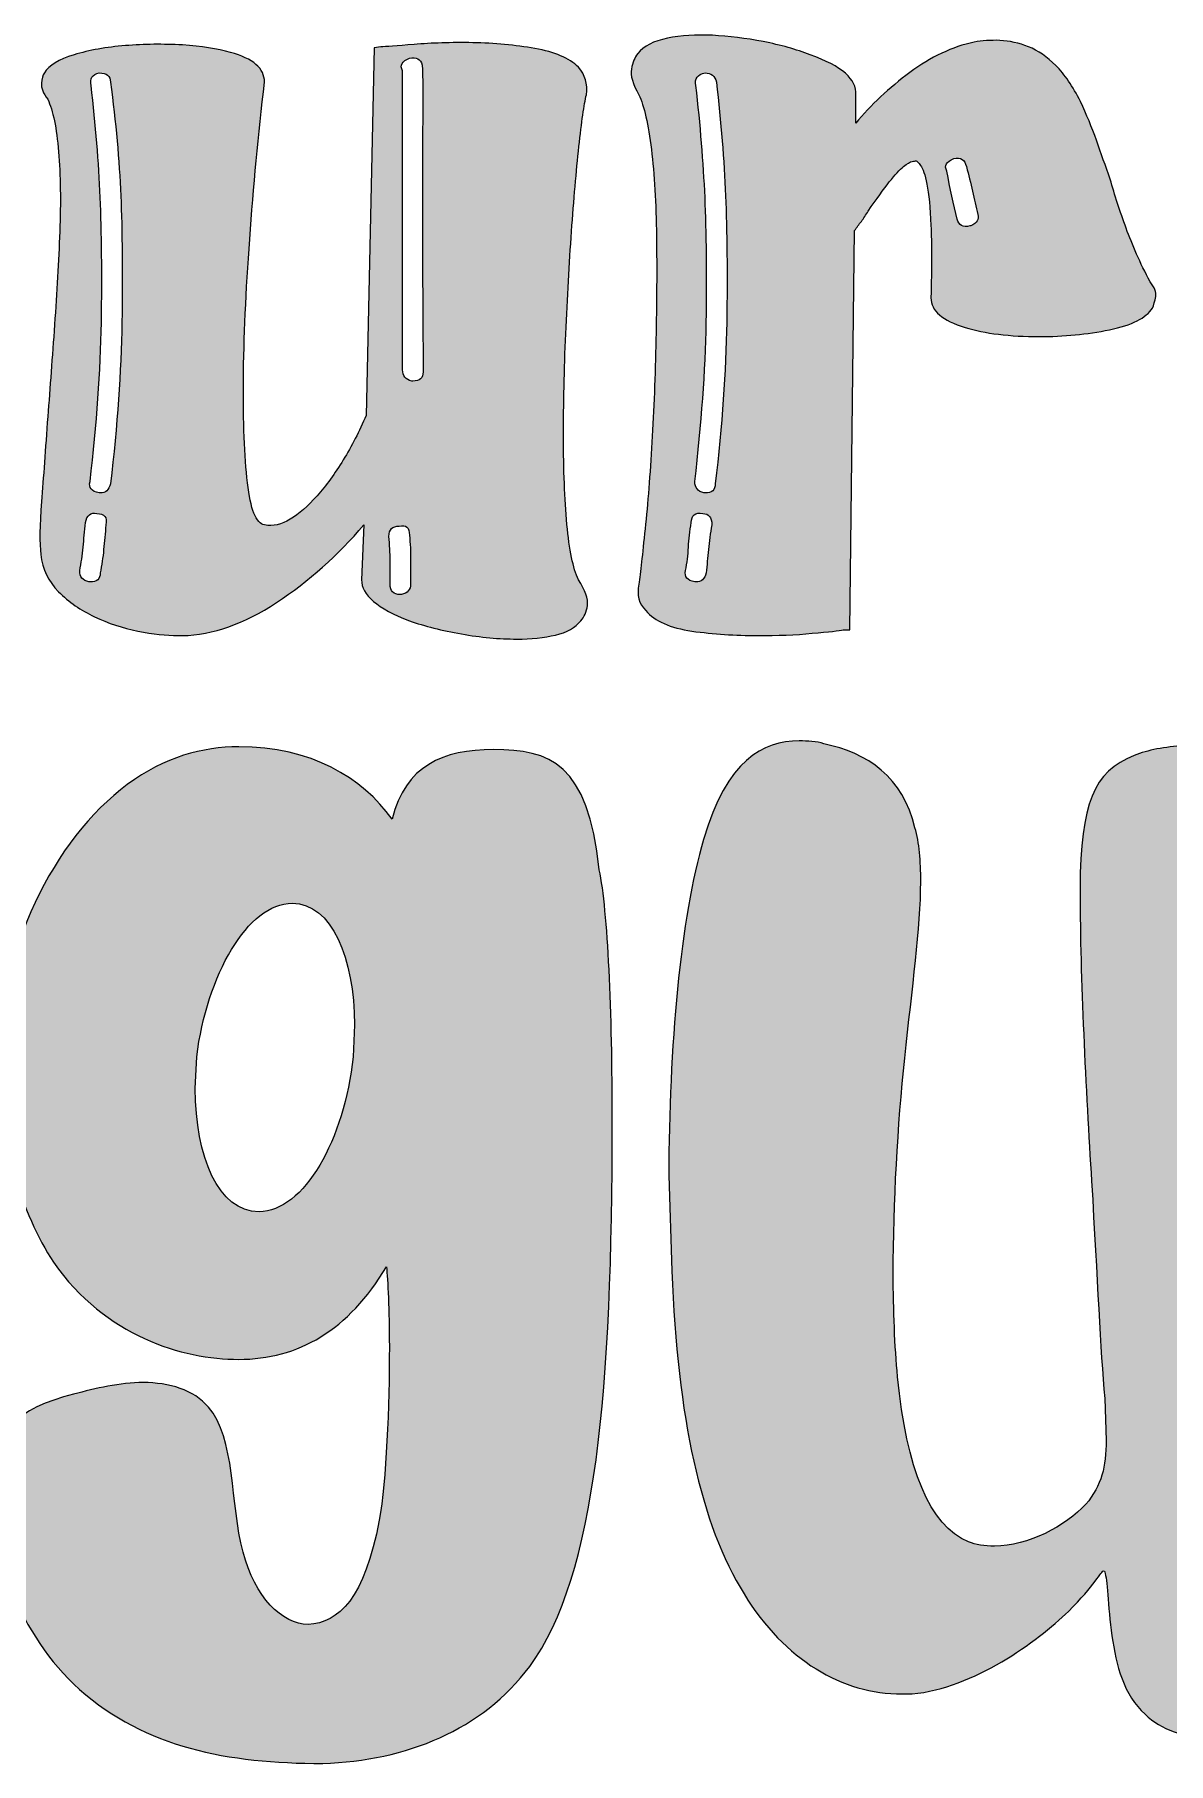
# Model space of a CAD drawing. Header units: inches. Extents: x 38 to 460, y -466 to -34.
# Drawn here: x 251.3 to 375.3, y -466.1 to -276.9 of the extents above; entities that cross this region are included whole.
import ezdxf

# ---------------------------------------------------------------- set-up
doc = ezdxf.new("R2010")
doc.units = ezdxf.units.IN
doc.header["$MEASUREMENT"] = 0
doc.layers.add('Layer 1', color=7, linetype='Continuous')

# ---------------------------------------------------------------- blocks, each defined once
blk = doc.blocks.new('block 9')
at = {"layer": 'Layer 1', "true_color": 0x024d84}
h = blk.add_hatch(color=156, dxfattribs=at)
h.dxf.hatch_style = 2
edge = h.paths.add_edge_path()
edge.add_spline(control_points=[(256.17, -457.97), (249.51, -451.95), (246.34, -442.6), (246.34, -436.42), (246.5, -429.61), (249.35, -427.23), (255.53, -425.65), (257.91, -425.01), (260.6, -424.38), (263.14, -424.38), (265.99, -424.38), (268.68, -425.17), (270.27, -427.07), (273.28, -430.4), (272.65, -437.69), (274.07, -442.92), (275.34, -447.83), (278.35, -450.84), (281.2, -450.84), (284.53, -450.68), (287.38, -447.99), (288.97, -439.43), (289.76, -435.15), (290.08, -426.91), (290.08, -420.42), (290.08, -416.45), (289.92, -413.13), (289.76, -411.7), (285.64, -418.67), (280.09, -421.84), (273.6, -421.84), (267.42, -421.84), (259.02, -419.31), (253.31, -411.22), (249.83, -405.84), (247.29, -397.75), (247.29, -389.67), (247.29, -377.15), (253.31, -364.95), (261.4, -358.93), (265.51, -355.92), (269.64, -354.81), (273.6, -354.81), (281.52, -354.81), (287.07, -358.14), (290.4, -362.73), (291.82, -356.87), (295.94, -355.12), (301.49, -355.12), (307.67, -355.12), (311.79, -356.55), (313.06, -368.28), (314.01, -372.71), (314.48, -383.81), (314.48, -395.85), (314.48, -425.01), (312.74, -445.45), (305.45, -455.44), (300.22, -462.41), (291.98, -465.74), (282.79, -466.06), (272.33, -466.06), (263.45, -464.31), (256.17, -457.97)], knot_values=[0, 0, 0, 0, 1, 1, 1, 2, 2, 2, 3, 3, 3, 4, 4, 4, 5, 5, 5, 6, 6, 6, 7, 7, 7, 8, 8, 8, 9, 9, 9, 10, 10, 10, 11, 11, 11, 12, 12, 12, 13, 13, 13, 14, 14, 14, 15, 15, 15, 16, 16, 16, 17, 17, 17, 18, 18, 18, 19, 19, 19, 20, 20, 20, 21, 21, 21, 21], degree=3, periodic=1)
edge = h.paths.add_edge_path()
edge.add_spline(control_points=[(286.12, -388.72), (286.12, -388.72), (286.27, -385.23), (286.27, -385.23), (286.27, -377.94), (283.74, -371.92), (279.46, -371.92), (274.55, -371.92), (270.11, -379.85), (269, -388.72), (269, -388.72), (268.84, -392.21), (268.84, -392.21), (268.84, -399.66), (271.38, -405.68), (275.82, -405.68), (280.73, -405.68), (285.17, -397.75), (286.12, -388.72)], knot_values=[0, 0, 0, 0, 1, 1, 1, 2, 2, 2, 3, 3, 3, 4, 4, 4, 5, 5, 5, 6, 6, 6, 6], degree=3, periodic=1)
h = blk.add_hatch(color=156, dxfattribs=at)
h.dxf.hatch_style = 2
edge = h.paths.add_edge_path()
edge.add_spline(control_points=[(372.81, -460.67), (370.43, -458.61), (369.64, -455.28), (369.16, -452.11), (368.69, -448.78), (368.69, -445.77), (368.37, -445.14), (368.37, -444.98), (368.37, -444.98), (368.21, -444.98), (368.05, -444.98), (367.26, -446.56), (364.41, -449.42), (360.92, -452.74), (354.11, -457.81), (347.29, -458.45), (347.29, -458.45), (346.18, -458.45), (346.18, -458.45), (339.69, -458.45), (333.35, -454.8), (328.91, -447.51), (324.16, -439.91), (321.62, -428.18), (320.99, -412.17), (320.99, -412.17), (320.67, -401.72), (320.67, -401.72), (320.67, -387.93), (321.94, -373.35), (324.47, -364.95), (327.01, -356.23), (330.97, -354.17), (334.93, -354.17), (335.88, -354.17), (336.83, -354.17), (337.63, -354.49), (342.38, -355.44), (346.34, -358.14), (347.61, -363.68), (348.09, -365.27), (348.24, -367.33), (348.24, -369.55), (348.24, -374.62), (347.29, -381.11), (346.5, -388.88), (345.71, -396.17), (345.23, -404.73), (345.23, -412.49), (345.23, -416.45), (345.39, -420.42), (345.71, -423.74), (346.66, -433.73), (349.19, -440.07), (353.47, -441.81), (354.27, -442.13), (355.22, -442.28), (356.32, -442.28), (359.97, -442.28), (364.09, -440.07), (366.31, -437.69), (368.05, -435.63), (368.53, -433.57), (368.53, -430.72), (368.53, -430.72), (368.37, -426.12), (368.37, -426.12), (367.89, -420.73), (367.58, -413.28), (366.94, -402.35), (366.31, -392.52), (365.68, -379.69), (365.68, -370.97), (365.68, -370.97), (365.68, -368.6), (365.68, -368.6), (365.99, -360.04), (367.58, -357.03), (372.49, -355.44), (374.07, -354.97), (376.13, -354.65), (378.19, -354.65), (382.32, -354.65), (386.91, -356.08), (389.45, -360.35), (392.93, -365.74), (393.09, -376.2), (393.09, -390.15), (393.09, -390.15), (393.09, -411.7), (393.09, -411.7), (393.09, -425.65), (392.93, -439.75), (391.66, -448.62), (389.92, -460.67), (386.12, -462.57), (382.47, -463.04), (381.68, -463.2), (380.73, -463.2), (379.94, -463.2), (377.09, -463.2), (374.55, -462.41), (372.81, -460.67)], knot_values=[0, 0, 0, 0, 1, 1, 1, 2, 2, 2, 3, 3, 3, 4, 4, 4, 5, 5, 5, 6, 6, 6, 7, 7, 7, 8, 8, 8, 9, 9, 9, 10, 10, 10, 11, 11, 11, 12, 12, 12, 13, 13, 13, 14, 14, 14, 15, 15, 15, 16, 16, 16, 17, 17, 17, 18, 18, 18, 19, 19, 19, 20, 20, 20, 21, 21, 21, 22, 22, 22, 23, 23, 23, 24, 24, 24, 25, 25, 25, 26, 26, 26, 27, 27, 27, 28, 28, 28, 29, 29, 29, 30, 30, 30, 31, 31, 31, 32, 32, 32, 33, 33, 33, 34, 34, 34, 34], degree=3, periodic=1)
at = {"layer": 'Layer 1', "lineweight": 0}
for points, knots in [([(256.17, -457.97), (249.51, -451.95), (246.34, -442.6), (246.34, -436.42), (246.5, -429.61), (249.35, -427.23), (255.53, -425.65), (257.91, -425.01), (260.6, -424.38), (263.14, -424.38), (265.99, -424.38), (268.68, -425.17), (270.27, -427.07), (273.28, -430.4), (272.65, -437.69), (274.07, -442.92), (275.34, -447.83), (278.35, -450.84), (281.2, -450.84), (284.53, -450.68), (287.38, -447.99), (288.97, -439.43), (289.76, -435.15), (290.08, -426.91), (290.08, -420.42), (290.08, -416.45), (289.92, -413.13), (289.76, -411.7), (285.64, -418.67), (280.09, -421.84), (273.6, -421.84), (267.42, -421.84), (259.02, -419.31), (253.31, -411.22), (249.83, -405.84), (247.29, -397.75), (247.29, -389.67), (247.29, -377.15), (253.31, -364.95), (261.4, -358.93), (265.51, -355.92), (269.64, -354.81), (273.6, -354.81), (281.52, -354.81), (287.07, -358.14), (290.4, -362.73), (291.82, -356.87), (295.94, -355.12), (301.49, -355.12), (307.67, -355.12), (311.79, -356.55), (313.06, -368.28), (314.01, -372.71), (314.48, -383.81), (314.48, -395.85), (314.48, -425.01), (312.74, -445.45), (305.45, -455.44), (300.22, -462.41), (291.98, -465.74), (282.79, -466.06), (272.33, -466.06), (263.45, -464.31), (256.17, -457.97)], [0, 0, 0, 0, 1, 1, 1, 2, 2, 2, 3, 3, 3, 4, 4, 4, 5, 5, 5, 6, 6, 6, 7, 7, 7, 8, 8, 8, 9, 9, 9, 10, 10, 10, 11, 11, 11, 12, 12, 12, 13, 13, 13, 14, 14, 14, 15, 15, 15, 16, 16, 16, 17, 17, 17, 18, 18, 18, 19, 19, 19, 20, 20, 20, 21, 21, 21, 21]), ([(372.81, -460.67), (370.43, -458.61), (369.64, -455.28), (369.16, -452.11), (368.69, -448.78), (368.69, -445.77), (368.37, -445.14), (368.37, -444.98), (368.37, -444.98), (368.21, -444.98), (368.05, -444.98), (367.26, -446.56), (364.41, -449.42), (360.92, -452.74), (354.11, -457.81), (347.29, -458.45), (347.29, -458.45), (346.18, -458.45), (346.18, -458.45), (339.69, -458.45), (333.35, -454.8), (328.91, -447.51), (324.16, -439.91), (321.62, -428.18), (320.99, -412.17), (320.99, -412.17), (320.67, -401.72), (320.67, -401.72), (320.67, -387.93), (321.94, -373.35), (324.47, -364.95), (327.01, -356.23), (330.97, -354.17), (334.93, -354.17), (335.88, -354.17), (336.83, -354.17), (337.63, -354.49), (342.38, -355.44), (346.34, -358.14), (347.61, -363.68), (348.09, -365.27), (348.24, -367.33), (348.24, -369.55), (348.24, -374.62), (347.29, -381.11), (346.5, -388.88), (345.71, -396.17), (345.23, -404.73), (345.23, -412.49), (345.23, -416.45), (345.39, -420.42), (345.71, -423.74), (346.66, -433.73), (349.19, -440.07), (353.47, -441.81), (354.27, -442.13), (355.22, -442.28), (356.32, -442.28), (359.97, -442.28), (364.09, -440.07), (366.31, -437.69), (368.05, -435.63), (368.53, -433.57), (368.53, -430.72), (368.53, -430.72), (368.37, -426.12), (368.37, -426.12), (367.89, -420.73), (367.58, -413.28), (366.94, -402.35), (366.31, -392.52), (365.68, -379.69), (365.68, -370.97), (365.68, -370.97), (365.68, -368.6), (365.68, -368.6), (365.99, -360.04), (367.58, -357.03), (372.49, -355.44), (374.07, -354.97), (376.13, -354.65), (378.19, -354.65), (382.32, -354.65), (386.91, -356.08), (389.45, -360.35), (392.93, -365.74), (393.09, -376.2), (393.09, -390.15), (393.09, -390.15), (393.09, -411.7), (393.09, -411.7), (393.09, -425.65), (392.93, -439.75), (391.66, -448.62), (389.92, -460.67), (386.12, -462.57), (382.47, -463.04), (381.68, -463.2), (380.73, -463.2), (379.94, -463.2), (377.09, -463.2), (374.55, -462.41), (372.81, -460.67)], [0, 0, 0, 0, 1, 1, 1, 2, 2, 2, 3, 3, 3, 4, 4, 4, 5, 5, 5, 6, 6, 6, 7, 7, 7, 8, 8, 8, 9, 9, 9, 10, 10, 10, 11, 11, 11, 12, 12, 12, 13, 13, 13, 14, 14, 14, 15, 15, 15, 16, 16, 16, 17, 17, 17, 18, 18, 18, 19, 19, 19, 20, 20, 20, 21, 21, 21, 22, 22, 22, 23, 23, 23, 24, 24, 24, 25, 25, 25, 26, 26, 26, 27, 27, 27, 28, 28, 28, 29, 29, 29, 30, 30, 30, 31, 31, 31, 32, 32, 32, 33, 33, 33, 34, 34, 34, 34]), ([(286.12, -388.72), (286.12, -388.72), (286.27, -385.23), (286.27, -385.23), (286.27, -377.94), (283.74, -371.92), (279.46, -371.92), (274.55, -371.92), (270.11, -379.85), (269, -388.72), (269, -388.72), (268.84, -392.21), (268.84, -392.21), (268.84, -399.66), (271.38, -405.68), (275.82, -405.68), (280.73, -405.68), (285.17, -397.75), (286.12, -388.72)], [0, 0, 0, 0, 1, 1, 1, 2, 2, 2, 3, 3, 3, 4, 4, 4, 5, 5, 5, 6, 6, 6, 6])]:
    blk.add_open_spline(points, degree=3, knots=knots, dxfattribs=at)
blk = doc.blocks.new('block 11')
at = {"layer": 'Layer 1', "true_color": 0xca0c32}
h = blk.add_hatch(color=242, dxfattribs=at)
h.dxf.hatch_style = 2
edge = h.paths.add_edge_path()
edge.add_spline(control_points=[(292.28, -341.02), (288.79, -339.69), (287.04, -338.19), (287.04, -336.53), (287.04, -336.53), (287.29, -330.53), (287.29, -330.53), (284.46, -333.86), (281.27, -336.69), (277.73, -339.02), (274.19, -341.35), (270.76, -342.56), (267.43, -342.64), (267.43, -342.64), (266.93, -342.64), (266.93, -342.64), (265.68, -342.64), (264.22, -342.48), (262.56, -342.15), (260.89, -341.81), (259.31, -341.29), (257.81, -340.58), (256.32, -339.88), (255, -338.96), (253.88, -337.84), (252.76, -336.71), (252.11, -335.36), (251.94, -333.78), (251.78, -332.53), (251.8, -330.59), (252.01, -327.97), (252.21, -325.35), (252.44, -322.25), (252.69, -318.67), (252.94, -315.5), (253.19, -312.15), (253.44, -308.61), (253.69, -305.07), (253.88, -301.68), (254, -298.43), (254.13, -295.19), (254.09, -292.27), (253.88, -289.69), (253.67, -287.11), (253.27, -285.19), (252.69, -283.95), (252.19, -283.28), (251.96, -282.7), (252.01, -282.2), (252.05, -281.7), (252.15, -281.32), (252.32, -281.07), (252.82, -280.24), (253.9, -279.57), (255.57, -279.08), (257.23, -278.58), (259.1, -278.24), (261.19, -278.08), (263.26, -277.91), (265.35, -277.89), (267.43, -278.01), (269.51, -278.14), (271.26, -278.41), (272.68, -278.83), (275.17, -279.49), (276.42, -280.57), (276.42, -282.07), (275.75, -287.82), (275.21, -293.54), (274.8, -299.25), (274.38, -304.95), (274.15, -310.09), (274.11, -314.67), (274.07, -319.25), (274.21, -323), (274.55, -325.91), (274.88, -328.82), (275.5, -330.36), (276.42, -330.53), (277.34, -330.7), (278.27, -330.49), (279.23, -329.91), (280.19, -329.32), (281.17, -328.47), (282.17, -327.35), (283.17, -326.22), (284.12, -324.91), (285.04, -323.41), (285.96, -321.91), (286.79, -320.29), (287.54, -318.54), (287.54, -318.54), (288.41, -278.33), (288.41, -278.33), (288.41, -278.33), (289.16, -278.2), (289.16, -278.2), (289.66, -278.2), (290.87, -278.12), (292.78, -277.95), (294.7, -277.79), (296.84, -277.72), (299.21, -277.76), (301.59, -277.81), (303.86, -278.01), (306.02, -278.39), (308.18, -278.76), (309.77, -279.45), (310.77, -280.45), (311.52, -281.28), (311.81, -282.28), (311.64, -283.45), (311.39, -284.53), (311.12, -286.42), (310.83, -289.13), (310.54, -291.84), (310.27, -294.94), (310.02, -298.43), (309.77, -301.93), (309.56, -305.66), (309.39, -309.61), (309.22, -313.57), (309.14, -317.34), (309.14, -320.91), (309.14, -324.49), (309.27, -327.68), (309.52, -330.47), (309.77, -333.26), (310.18, -335.28), (310.77, -336.53), (311.52, -337.69), (311.85, -338.63), (311.77, -339.33), (311.68, -340.04), (311.43, -340.6), (311.02, -341.02), (310.43, -341.77), (309.52, -342.29), (308.27, -342.58), (307.02, -342.87), (305.6, -343.02), (304.02, -343.02), (302.11, -343.02), (300.09, -342.83), (297.97, -342.46), (295.84, -342.08), (293.95, -341.6), (292.28, -341.02)], knot_values=[0, 0, 0, 0, 1, 1, 1, 2, 2, 2, 3, 3, 3, 4, 4, 4, 5, 5, 5, 6, 6, 6, 7, 7, 7, 8, 8, 8, 9, 9, 9, 10, 10, 10, 11, 11, 11, 12, 12, 12, 13, 13, 13, 14, 14, 14, 15, 15, 15, 16, 16, 16, 17, 17, 17, 18, 18, 18, 19, 19, 19, 20, 20, 20, 21, 21, 21, 22, 22, 22, 23, 23, 23, 24, 24, 24, 25, 25, 25, 26, 26, 26, 27, 27, 27, 28, 28, 28, 29, 29, 29, 30, 30, 30, 31, 31, 31, 32, 32, 32, 33, 33, 33, 34, 34, 34, 35, 35, 35, 36, 36, 36, 37, 37, 37, 38, 38, 38, 39, 39, 39, 40, 40, 40, 41, 41, 41, 42, 42, 42, 43, 43, 43, 44, 44, 44, 45, 45, 45, 46, 46, 46, 47, 47, 47, 48, 48, 48, 49, 49, 49, 49], degree=3, periodic=1)
edge = h.paths.add_edge_path()
edge.add_spline(control_points=[(257.32, -336.77), (258.06, -336.77), (258.44, -336.44), (258.44, -335.78), (258.6, -334.94), (258.73, -334.09), (258.81, -333.21), (258.89, -332.34), (258.98, -331.45), (259.06, -330.53), (259.23, -329.7), (258.89, -329.28), (258.06, -329.28), (257.4, -329.12), (256.98, -329.45), (256.81, -330.28), (256.73, -331.2), (256.65, -332.09), (256.56, -332.97), (256.48, -333.84), (256.36, -334.69), (256.19, -335.53), (256.19, -336.19), (256.52, -336.61), (257.19, -336.77), (257.19, -336.77), (257.32, -336.77), (257.32, -336.77)], knot_values=[0, 0, 0, 0, 1, 1, 1, 2, 2, 2, 3, 3, 3, 4, 4, 4, 5, 5, 5, 6, 6, 6, 7, 7, 7, 8, 8, 8, 9, 9, 9, 9], degree=3, periodic=1)
edge = h.paths.add_edge_path()
edge.add_spline(control_points=[(258.44, -327.03), (259.02, -327.03), (259.39, -326.7), (259.56, -326.03), (260.31, -319.62), (260.73, -313.73), (260.81, -308.36), (260.89, -302.99), (260.85, -298.37), (260.69, -294.5), (260.52, -290.63), (260.14, -286.49), (259.56, -282.07), (259.56, -281.41), (259.14, -281.07), (258.31, -281.07), (257.56, -281.24), (257.27, -281.7), (257.44, -282.45), (257.94, -286.78), (258.27, -290.86), (258.44, -294.69), (258.6, -298.52), (258.65, -303.08), (258.56, -308.36), (258.48, -313.65), (258.06, -319.46), (257.32, -325.78), (257.15, -326.45), (257.48, -326.87), (258.31, -327.03), (258.31, -327.03), (258.44, -327.03), (258.44, -327.03)], knot_values=[0, 0, 0, 0, 1, 1, 1, 2, 2, 2, 3, 3, 3, 4, 4, 4, 5, 5, 5, 6, 6, 6, 7, 7, 7, 8, 8, 8, 9, 9, 9, 10, 10, 10, 11, 11, 11, 11], degree=3, periodic=1)
edge = h.paths.add_edge_path()
edge.add_spline(control_points=[(291.41, -338.15), (292.07, -337.98), (292.41, -337.61), (292.41, -337.02), (292.41, -336.19), (292.41, -335.32), (292.41, -334.4), (292.41, -333.49), (292.37, -332.57), (292.28, -331.65), (292.28, -330.82), (291.91, -330.49), (291.16, -330.65), (290.41, -330.65), (290.04, -331.03), (290.04, -331.78), (290.12, -332.7), (290.16, -333.59), (290.16, -334.46), (290.16, -335.34), (290.16, -336.19), (290.16, -337.02), (290.16, -337.77), (290.53, -338.15), (291.28, -338.15), (291.28, -338.15), (291.41, -338.15), (291.41, -338.15)], knot_values=[0, 0, 0, 0, 1, 1, 1, 2, 2, 2, 3, 3, 3, 4, 4, 4, 5, 5, 5, 6, 6, 6, 7, 7, 7, 8, 8, 8, 9, 9, 9, 9], degree=3, periodic=1)
edge = h.paths.add_edge_path()
edge.add_spline(control_points=[(292.66, -314.79), (293.41, -314.79), (293.78, -314.46), (293.78, -313.79), (293.7, -301.89), (293.68, -293.36), (293.72, -288.19), (293.76, -283.03), (293.74, -280.37), (293.66, -280.2), (293.49, -279.53), (293.03, -279.28), (292.28, -279.45), (291.45, -279.78), (291.2, -280.24), (291.53, -280.82), (291.53, -283.32), (291.53, -285.88), (291.53, -288.51), (291.53, -291.13), (291.53, -294.5), (291.53, -298.62), (291.53, -302.74), (291.53, -307.72), (291.53, -313.55), (291.53, -314.21), (291.86, -314.63), (292.53, -314.79), (292.53, -314.79), (292.66, -314.79), (292.66, -314.79)], knot_values=[0, 0, 0, 0, 1, 1, 1, 2, 2, 2, 3, 3, 3, 4, 4, 4, 5, 5, 5, 6, 6, 6, 7, 7, 7, 8, 8, 8, 9, 9, 9, 10, 10, 10, 10], degree=3, periodic=1)
h = blk.add_hatch(color=242, dxfattribs=at)
h.dxf.hatch_style = 2
edge = h.paths.add_edge_path()
edge.add_spline(control_points=[(373.59, -306.8), (372.92, -307.88), (371.36, -308.67), (368.9, -309.17), (366.45, -309.67), (363.89, -309.92), (361.22, -309.92), (357.98, -309.92), (355.27, -309.59), (353.1, -308.92), (350.61, -308.17), (349.36, -307.09), (349.36, -305.68), (349.44, -302.35), (349.44, -299.7), (349.36, -297.75), (349.27, -295.79), (349.13, -294.29), (348.92, -293.25), (348.71, -292.21), (348.48, -291.52), (348.23, -291.19), (347.98, -290.86), (347.82, -290.69), (347.73, -290.69), (347.65, -290.69), (347.5, -290.71), (347.3, -290.75), (347.09, -290.8), (346.78, -290.98), (346.36, -291.31), (345.94, -291.65), (345.42, -292.21), (344.8, -293), (344.17, -293.79), (343.41, -294.85), (342.49, -296.19), (342.24, -296.6), (341.99, -296.98), (341.74, -297.31), (341.49, -297.64), (341.24, -297.98), (340.99, -298.31), (340.99, -298.31), (340.49, -342.02), (340.49, -342.02), (340.49, -342.02), (339.74, -342.02), (339.74, -342.02), (339.32, -342.1), (338.2, -342.23), (336.37, -342.39), (334.54, -342.56), (332.54, -342.64), (330.37, -342.64), (327.96, -342.64), (325.57, -342.48), (323.19, -342.15), (320.82, -341.81), (319.13, -341.06), (318.14, -339.9), (317.39, -339.15), (317.14, -338.19), (317.39, -337.02), (317.55, -335.78), (317.78, -333.76), (318.07, -330.97), (318.37, -328.18), (318.61, -325.02), (318.82, -321.48), (319.03, -317.94), (319.18, -314.19), (319.26, -310.24), (319.34, -306.28), (319.36, -302.51), (319.32, -298.93), (319.28, -295.35), (319.09, -292.19), (318.76, -289.44), (318.43, -286.69), (317.97, -284.7), (317.39, -283.45), (316.72, -282.28), (316.45, -281.34), (316.57, -280.64), (316.7, -279.93), (316.93, -279.37), (317.26, -278.95), (317.93, -278.12), (319.01, -277.56), (320.51, -277.27), (322.01, -276.97), (323.65, -276.87), (325.44, -276.95), (327.23, -277.04), (329.08, -277.27), (331, -277.64), (332.91, -278.01), (334.62, -278.49), (336.12, -279.08), (339.62, -280.32), (341.28, -281.78), (341.12, -283.45), (341.12, -283.45), (341.12, -286.57), (341.12, -286.57), (342.78, -284.57), (344.76, -282.72), (347.05, -281.01), (349.34, -279.31), (351.69, -278.2), (354.1, -277.7), (354.94, -277.54), (355.87, -277.47), (356.91, -277.51), (357.95, -277.56), (358.99, -277.79), (360.04, -278.2), (361.08, -278.62), (362.08, -279.31), (363.03, -280.26), (363.99, -281.22), (364.89, -282.53), (365.72, -284.2), (366.38, -285.61), (366.97, -287.03), (367.47, -288.44), (367.97, -289.86), (368.47, -291.27), (368.97, -292.69), (369.47, -294.44), (370.05, -296.23), (370.72, -298.06), (371.38, -299.89), (372.25, -301.85), (373.34, -303.93), (373.84, -304.51), (374.04, -305.05), (373.96, -305.55), (373.88, -306.05), (373.75, -306.47), (373.59, -306.8)], knot_values=[0, 0, 0, 0, 1, 1, 1, 2, 2, 2, 3, 3, 3, 4, 4, 4, 5, 5, 5, 6, 6, 6, 7, 7, 7, 8, 8, 8, 9, 9, 9, 10, 10, 10, 11, 11, 11, 12, 12, 12, 13, 13, 13, 14, 14, 14, 15, 15, 15, 16, 16, 16, 17, 17, 17, 18, 18, 18, 19, 19, 19, 20, 20, 20, 21, 21, 21, 22, 22, 22, 23, 23, 23, 24, 24, 24, 25, 25, 25, 26, 26, 26, 27, 27, 27, 28, 28, 28, 29, 29, 29, 30, 30, 30, 31, 31, 31, 32, 32, 32, 33, 33, 33, 34, 34, 34, 35, 35, 35, 36, 36, 36, 37, 37, 37, 38, 38, 38, 39, 39, 39, 40, 40, 40, 41, 41, 41, 42, 42, 42, 43, 43, 43, 44, 44, 44, 45, 45, 45, 46, 46, 46, 47, 47, 47, 47], degree=3, periodic=1)
edge = h.paths.add_edge_path()
edge.add_spline(control_points=[(323.63, -336.77), (324.21, -336.77), (324.59, -336.44), (324.76, -335.78), (324.84, -334.94), (324.92, -334.09), (325.01, -333.21), (325.09, -332.34), (325.21, -331.45), (325.38, -330.53), (325.38, -329.7), (325.05, -329.28), (324.38, -329.28), (323.55, -329.12), (323.13, -329.45), (323.13, -330.28), (322.96, -331.2), (322.86, -332.09), (322.82, -332.97), (322.78, -333.84), (322.67, -334.69), (322.51, -335.53), (322.34, -336.19), (322.67, -336.61), (323.51, -336.77), (323.51, -336.77), (323.63, -336.77), (323.63, -336.77)], knot_values=[0, 0, 0, 0, 1, 1, 1, 2, 2, 2, 3, 3, 3, 4, 4, 4, 5, 5, 5, 6, 6, 6, 7, 7, 7, 8, 8, 8, 9, 9, 9, 9], degree=3, periodic=1)
edge = h.paths.add_edge_path()
edge.add_spline(control_points=[(324.63, -327.03), (325.38, -327.03), (325.75, -326.7), (325.75, -326.03), (326.5, -319.62), (326.92, -313.73), (327, -308.36), (327.09, -302.99), (327.04, -298.37), (326.88, -294.5), (326.71, -290.63), (326.38, -286.49), (325.88, -282.07), (325.71, -281.41), (325.3, -281.07), (324.63, -281.07), (323.8, -281.24), (323.46, -281.7), (323.63, -282.45), (324.13, -286.78), (324.46, -290.86), (324.63, -294.69), (324.8, -298.52), (324.84, -303.08), (324.76, -308.36), (324.67, -313.65), (324.25, -319.46), (323.51, -325.78), (323.51, -326.45), (323.84, -326.87), (324.5, -327.03), (324.5, -327.03), (324.63, -327.03), (324.63, -327.03)], knot_values=[0, 0, 0, 0, 1, 1, 1, 2, 2, 2, 3, 3, 3, 4, 4, 4, 5, 5, 5, 6, 6, 6, 7, 7, 7, 8, 8, 8, 9, 9, 9, 10, 10, 10, 11, 11, 11, 11], degree=3, periodic=1)
edge = h.paths.add_edge_path()
edge.add_spline(control_points=[(353.73, -297.81), (354.39, -297.48), (354.65, -297.06), (354.48, -296.56), (354.31, -295.73), (354.12, -294.87), (353.92, -294), (353.71, -293.13), (353.48, -292.23), (353.23, -291.31), (353.06, -290.57), (352.61, -290.27), (351.86, -290.44), (351.02, -290.77), (350.77, -291.23), (351.11, -291.81), (351.44, -293.73), (351.81, -295.48), (352.23, -297.06), (352.4, -297.73), (352.85, -297.98), (353.61, -297.81), (353.61, -297.81), (353.73, -297.81), (353.73, -297.81)], knot_values=[0, 0, 0, 0, 1, 1, 1, 2, 2, 2, 3, 3, 3, 4, 4, 4, 5, 5, 5, 6, 6, 6, 7, 7, 7, 8, 8, 8, 8], degree=3, periodic=1)
at = {"layer": 'Layer 1', "lineweight": 0}
for points, knots in [([(292.28, -341.02), (288.79, -339.69), (287.04, -338.19), (287.04, -336.53), (287.04, -336.53), (287.29, -330.53), (287.29, -330.53), (284.46, -333.86), (281.27, -336.69), (277.73, -339.02), (274.19, -341.35), (270.76, -342.56), (267.43, -342.64), (267.43, -342.64), (266.93, -342.64), (266.93, -342.64), (265.68, -342.64), (264.22, -342.48), (262.56, -342.15), (260.89, -341.81), (259.31, -341.29), (257.81, -340.58), (256.32, -339.88), (255, -338.96), (253.88, -337.84), (252.76, -336.71), (252.11, -335.36), (251.94, -333.78), (251.78, -332.53), (251.8, -330.59), (252.01, -327.97), (252.21, -325.35), (252.44, -322.25), (252.69, -318.67), (252.94, -315.5), (253.19, -312.15), (253.44, -308.61), (253.69, -305.07), (253.88, -301.68), (254, -298.43), (254.13, -295.19), (254.09, -292.27), (253.88, -289.69), (253.67, -287.11), (253.27, -285.19), (252.69, -283.95), (252.19, -283.28), (251.96, -282.7), (252.01, -282.2), (252.05, -281.7), (252.15, -281.32), (252.32, -281.07), (252.82, -280.24), (253.9, -279.57), (255.57, -279.08), (257.23, -278.58), (259.1, -278.24), (261.19, -278.08), (263.26, -277.91), (265.35, -277.89), (267.43, -278.01), (269.51, -278.14), (271.26, -278.41), (272.68, -278.83), (275.17, -279.49), (276.42, -280.57), (276.42, -282.07), (275.75, -287.82), (275.21, -293.54), (274.8, -299.25), (274.38, -304.95), (274.15, -310.09), (274.11, -314.67), (274.07, -319.25), (274.21, -323), (274.55, -325.91), (274.88, -328.82), (275.5, -330.36), (276.42, -330.53), (277.34, -330.7), (278.27, -330.49), (279.23, -329.91), (280.19, -329.32), (281.17, -328.47), (282.17, -327.35), (283.17, -326.22), (284.12, -324.91), (285.04, -323.41), (285.96, -321.91), (286.79, -320.29), (287.54, -318.54), (287.54, -318.54), (288.41, -278.33), (288.41, -278.33), (288.41, -278.33), (289.16, -278.2), (289.16, -278.2), (289.66, -278.2), (290.87, -278.12), (292.78, -277.95), (294.7, -277.79), (296.84, -277.72), (299.21, -277.76), (301.59, -277.81), (303.86, -278.01), (306.02, -278.39), (308.18, -278.76), (309.77, -279.45), (310.77, -280.45), (311.52, -281.28), (311.81, -282.28), (311.64, -283.45), (311.39, -284.53), (311.12, -286.42), (310.83, -289.13), (310.54, -291.84), (310.27, -294.94), (310.02, -298.43), (309.77, -301.93), (309.56, -305.66), (309.39, -309.61), (309.22, -313.57), (309.14, -317.34), (309.14, -320.91), (309.14, -324.49), (309.27, -327.68), (309.52, -330.47), (309.77, -333.26), (310.18, -335.28), (310.77, -336.53), (311.52, -337.69), (311.85, -338.63), (311.77, -339.33), (311.68, -340.04), (311.43, -340.6), (311.02, -341.02), (310.43, -341.77), (309.52, -342.29), (308.27, -342.58), (307.02, -342.87), (305.6, -343.02), (304.02, -343.02), (302.11, -343.02), (300.09, -342.83), (297.97, -342.46), (295.84, -342.08), (293.95, -341.6), (292.28, -341.02)], [0, 0, 0, 0, 1, 1, 1, 2, 2, 2, 3, 3, 3, 4, 4, 4, 5, 5, 5, 6, 6, 6, 7, 7, 7, 8, 8, 8, 9, 9, 9, 10, 10, 10, 11, 11, 11, 12, 12, 12, 13, 13, 13, 14, 14, 14, 15, 15, 15, 16, 16, 16, 17, 17, 17, 18, 18, 18, 19, 19, 19, 20, 20, 20, 21, 21, 21, 22, 22, 22, 23, 23, 23, 24, 24, 24, 25, 25, 25, 26, 26, 26, 27, 27, 27, 28, 28, 28, 29, 29, 29, 30, 30, 30, 31, 31, 31, 32, 32, 32, 33, 33, 33, 34, 34, 34, 35, 35, 35, 36, 36, 36, 37, 37, 37, 38, 38, 38, 39, 39, 39, 40, 40, 40, 41, 41, 41, 42, 42, 42, 43, 43, 43, 44, 44, 44, 45, 45, 45, 46, 46, 46, 47, 47, 47, 48, 48, 48, 49, 49, 49, 49]), ([(373.59, -306.8), (372.92, -307.88), (371.36, -308.67), (368.9, -309.17), (366.45, -309.67), (363.89, -309.92), (361.22, -309.92), (357.98, -309.92), (355.27, -309.59), (353.1, -308.92), (350.61, -308.17), (349.36, -307.09), (349.36, -305.68), (349.44, -302.35), (349.44, -299.7), (349.36, -297.75), (349.27, -295.79), (349.13, -294.29), (348.92, -293.25), (348.71, -292.21), (348.48, -291.52), (348.23, -291.19), (347.98, -290.86), (347.82, -290.69), (347.73, -290.69), (347.65, -290.69), (347.5, -290.71), (347.3, -290.75), (347.09, -290.8), (346.78, -290.98), (346.36, -291.31), (345.94, -291.65), (345.42, -292.21), (344.8, -293), (344.17, -293.79), (343.41, -294.85), (342.49, -296.19), (342.24, -296.6), (341.99, -296.98), (341.74, -297.31), (341.49, -297.64), (341.24, -297.98), (340.99, -298.31), (340.99, -298.31), (340.49, -342.02), (340.49, -342.02), (340.49, -342.02), (339.74, -342.02), (339.74, -342.02), (339.32, -342.1), (338.2, -342.23), (336.37, -342.39), (334.54, -342.56), (332.54, -342.64), (330.37, -342.64), (327.96, -342.64), (325.57, -342.48), (323.19, -342.15), (320.82, -341.81), (319.13, -341.06), (318.14, -339.9), (317.39, -339.15), (317.14, -338.19), (317.39, -337.02), (317.55, -335.78), (317.78, -333.76), (318.07, -330.97), (318.37, -328.18), (318.61, -325.02), (318.82, -321.48), (319.03, -317.94), (319.18, -314.19), (319.26, -310.24), (319.34, -306.28), (319.36, -302.51), (319.32, -298.93), (319.28, -295.35), (319.09, -292.19), (318.76, -289.44), (318.43, -286.69), (317.97, -284.7), (317.39, -283.45), (316.72, -282.28), (316.45, -281.34), (316.57, -280.64), (316.7, -279.93), (316.93, -279.37), (317.26, -278.95), (317.93, -278.12), (319.01, -277.56), (320.51, -277.27), (322.01, -276.97), (323.65, -276.87), (325.44, -276.95), (327.23, -277.04), (329.08, -277.27), (331, -277.64), (332.91, -278.01), (334.62, -278.49), (336.12, -279.08), (339.62, -280.32), (341.28, -281.78), (341.12, -283.45), (341.12, -283.45), (341.12, -286.57), (341.12, -286.57), (342.78, -284.57), (344.76, -282.72), (347.05, -281.01), (349.34, -279.31), (351.69, -278.2), (354.1, -277.7), (354.94, -277.54), (355.87, -277.47), (356.91, -277.51), (357.95, -277.56), (358.99, -277.79), (360.04, -278.2), (361.08, -278.62), (362.08, -279.31), (363.03, -280.26), (363.99, -281.22), (364.89, -282.53), (365.72, -284.2), (366.38, -285.61), (366.97, -287.03), (367.47, -288.44), (367.97, -289.86), (368.47, -291.27), (368.97, -292.69), (369.47, -294.44), (370.05, -296.23), (370.72, -298.06), (371.38, -299.89), (372.25, -301.85), (373.34, -303.93), (373.84, -304.51), (374.04, -305.05), (373.96, -305.55), (373.88, -306.05), (373.75, -306.47), (373.59, -306.8)], [0, 0, 0, 0, 1, 1, 1, 2, 2, 2, 3, 3, 3, 4, 4, 4, 5, 5, 5, 6, 6, 6, 7, 7, 7, 8, 8, 8, 9, 9, 9, 10, 10, 10, 11, 11, 11, 12, 12, 12, 13, 13, 13, 14, 14, 14, 15, 15, 15, 16, 16, 16, 17, 17, 17, 18, 18, 18, 19, 19, 19, 20, 20, 20, 21, 21, 21, 22, 22, 22, 23, 23, 23, 24, 24, 24, 25, 25, 25, 26, 26, 26, 27, 27, 27, 28, 28, 28, 29, 29, 29, 30, 30, 30, 31, 31, 31, 32, 32, 32, 33, 33, 33, 34, 34, 34, 35, 35, 35, 36, 36, 36, 37, 37, 37, 38, 38, 38, 39, 39, 39, 40, 40, 40, 41, 41, 41, 42, 42, 42, 43, 43, 43, 44, 44, 44, 45, 45, 45, 46, 46, 46, 47, 47, 47, 47]), ([(292.66, -314.79), (293.41, -314.79), (293.78, -314.46), (293.78, -313.79), (293.7, -301.89), (293.68, -293.36), (293.72, -288.19), (293.76, -283.03), (293.74, -280.37), (293.66, -280.2), (293.49, -279.53), (293.03, -279.28), (292.28, -279.45), (291.45, -279.78), (291.2, -280.24), (291.53, -280.82), (291.53, -283.32), (291.53, -285.88), (291.53, -288.51), (291.53, -291.13), (291.53, -294.5), (291.53, -298.62), (291.53, -302.74), (291.53, -307.72), (291.53, -313.55), (291.53, -314.21), (291.86, -314.63), (292.53, -314.79), (292.53, -314.79), (292.66, -314.79), (292.66, -314.79)], [0, 0, 0, 0, 1, 1, 1, 2, 2, 2, 3, 3, 3, 4, 4, 4, 5, 5, 5, 6, 6, 6, 7, 7, 7, 8, 8, 8, 9, 9, 9, 10, 10, 10, 10]), ([(258.44, -327.03), (259.02, -327.03), (259.39, -326.7), (259.56, -326.03), (260.31, -319.62), (260.73, -313.73), (260.81, -308.36), (260.89, -302.99), (260.85, -298.37), (260.69, -294.5), (260.52, -290.63), (260.14, -286.49), (259.56, -282.07), (259.56, -281.41), (259.14, -281.07), (258.31, -281.07), (257.56, -281.24), (257.27, -281.7), (257.44, -282.45), (257.94, -286.78), (258.27, -290.86), (258.44, -294.69), (258.6, -298.52), (258.65, -303.08), (258.56, -308.36), (258.48, -313.65), (258.06, -319.46), (257.32, -325.78), (257.15, -326.45), (257.48, -326.87), (258.31, -327.03), (258.31, -327.03), (258.44, -327.03), (258.44, -327.03)], [0, 0, 0, 0, 1, 1, 1, 2, 2, 2, 3, 3, 3, 4, 4, 4, 5, 5, 5, 6, 6, 6, 7, 7, 7, 8, 8, 8, 9, 9, 9, 10, 10, 10, 11, 11, 11, 11]), ([(324.63, -327.03), (325.38, -327.03), (325.75, -326.7), (325.75, -326.03), (326.5, -319.62), (326.92, -313.73), (327, -308.36), (327.09, -302.99), (327.04, -298.37), (326.88, -294.5), (326.71, -290.63), (326.38, -286.49), (325.88, -282.07), (325.71, -281.41), (325.3, -281.07), (324.63, -281.07), (323.8, -281.24), (323.46, -281.7), (323.63, -282.45), (324.13, -286.78), (324.46, -290.86), (324.63, -294.69), (324.8, -298.52), (324.84, -303.08), (324.76, -308.36), (324.67, -313.65), (324.25, -319.46), (323.51, -325.78), (323.51, -326.45), (323.84, -326.87), (324.5, -327.03), (324.5, -327.03), (324.63, -327.03), (324.63, -327.03)], [0, 0, 0, 0, 1, 1, 1, 2, 2, 2, 3, 3, 3, 4, 4, 4, 5, 5, 5, 6, 6, 6, 7, 7, 7, 8, 8, 8, 9, 9, 9, 10, 10, 10, 11, 11, 11, 11]), ([(353.73, -297.81), (354.39, -297.48), (354.65, -297.06), (354.48, -296.56), (354.31, -295.73), (354.12, -294.87), (353.92, -294), (353.71, -293.13), (353.48, -292.23), (353.23, -291.31), (353.06, -290.57), (352.61, -290.27), (351.86, -290.44), (351.02, -290.77), (350.77, -291.23), (351.11, -291.81), (351.44, -293.73), (351.81, -295.48), (352.23, -297.06), (352.4, -297.73), (352.85, -297.98), (353.61, -297.81), (353.61, -297.81), (353.73, -297.81), (353.73, -297.81)], [0, 0, 0, 0, 1, 1, 1, 2, 2, 2, 3, 3, 3, 4, 4, 4, 5, 5, 5, 6, 6, 6, 7, 7, 7, 8, 8, 8, 8]), ([(257.32, -336.77), (258.06, -336.77), (258.44, -336.44), (258.44, -335.78), (258.6, -334.94), (258.73, -334.09), (258.81, -333.21), (258.89, -332.34), (258.98, -331.45), (259.06, -330.53), (259.23, -329.7), (258.89, -329.28), (258.06, -329.28), (257.4, -329.12), (256.98, -329.45), (256.81, -330.28), (256.73, -331.2), (256.65, -332.09), (256.56, -332.97), (256.48, -333.84), (256.36, -334.69), (256.19, -335.53), (256.19, -336.19), (256.52, -336.61), (257.19, -336.77), (257.19, -336.77), (257.32, -336.77), (257.32, -336.77)], [0, 0, 0, 0, 1, 1, 1, 2, 2, 2, 3, 3, 3, 4, 4, 4, 5, 5, 5, 6, 6, 6, 7, 7, 7, 8, 8, 8, 9, 9, 9, 9]), ([(323.63, -336.77), (324.21, -336.77), (324.59, -336.44), (324.76, -335.78), (324.84, -334.94), (324.92, -334.09), (325.01, -333.21), (325.09, -332.34), (325.21, -331.45), (325.38, -330.53), (325.38, -329.7), (325.05, -329.28), (324.38, -329.28), (323.55, -329.12), (323.13, -329.45), (323.13, -330.28), (322.96, -331.2), (322.86, -332.09), (322.82, -332.97), (322.78, -333.84), (322.67, -334.69), (322.51, -335.53), (322.34, -336.19), (322.67, -336.61), (323.51, -336.77), (323.51, -336.77), (323.63, -336.77), (323.63, -336.77)], [0, 0, 0, 0, 1, 1, 1, 2, 2, 2, 3, 3, 3, 4, 4, 4, 5, 5, 5, 6, 6, 6, 7, 7, 7, 8, 8, 8, 9, 9, 9, 9]), ([(291.41, -338.15), (292.07, -337.98), (292.41, -337.61), (292.41, -337.02), (292.41, -336.19), (292.41, -335.32), (292.41, -334.4), (292.41, -333.49), (292.37, -332.57), (292.28, -331.65), (292.28, -330.82), (291.91, -330.49), (291.16, -330.65), (290.41, -330.65), (290.04, -331.03), (290.04, -331.78), (290.12, -332.7), (290.16, -333.59), (290.16, -334.46), (290.16, -335.34), (290.16, -336.19), (290.16, -337.02), (290.16, -337.77), (290.53, -338.15), (291.28, -338.15), (291.28, -338.15), (291.41, -338.15), (291.41, -338.15)], [0, 0, 0, 0, 1, 1, 1, 2, 2, 2, 3, 3, 3, 4, 4, 4, 5, 5, 5, 6, 6, 6, 7, 7, 7, 8, 8, 8, 9, 9, 9, 9])]:
    blk.add_open_spline(points, degree=3, knots=knots, dxfattribs=at)
blk = doc.blocks.new('block 2')
at = {"layer": 'Layer 1'}
for name in ['block 11', 'block 9']:
    blk.add_blockref(name, (0, 0), dxfattribs=at)

msp = doc.modelspace()

# ---------------------------------------------------------------- block references
at = {"layer": 'Layer 1'}
msp.add_blockref('block 2', (0, 0), dxfattribs=at)

doc.saveas('drawing.dxf')
